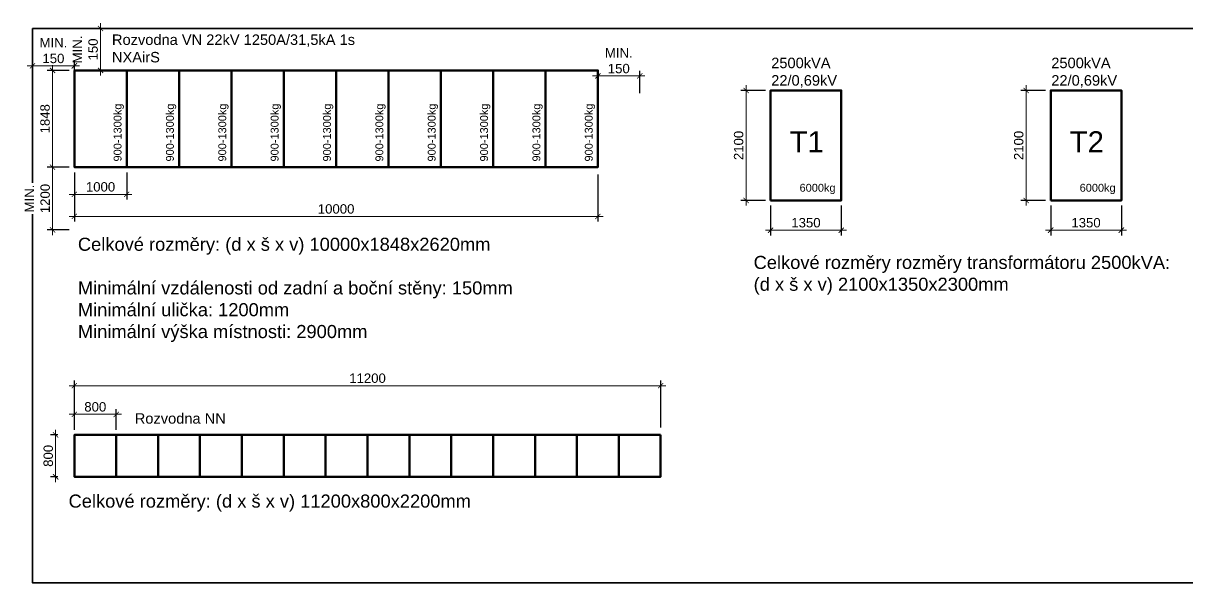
# Model space of a CAD drawing. Header units: millimetres. Extents: x 29247 to 64688, y 20262 to 44025.
# Drawn here: x 29247 to 51472, y 33337 to 44025 of the extents above; entities that cross this region are included whole.
import ezdxf
from ezdxf.enums import TextEntityAlignment as Align

# ---------------------------------------------------------------- set-up
doc = ezdxf.new("R2010")
doc.units = ezdxf.units.MM
for name, color, linetype, lineweight in [('.-KOTY', 7, 'Continuous', 15), ('.-POPIS1', 7, 'Continuous', 18), ('ROZVADĚČ NN', 6, 'Continuous', 50), ('ROZVADĚČ VN', 5, 'Continuous', 50), ('STAVBA', 250, 'Continuous', 35), ('Transformátor', 191, 'Continuous', 50)]:
    doc.layers.add(name, color=color, linetype=linetype, lineweight=lineweight)
doc.styles.add('ARIALCE', font='arial.ttf')
doc.styles.get("Standard").update_dxf_attribs({"font": 'arial.ttf'})
doc.dimstyles.new('1-100', dxfattribs={"dimtxt": 180, "dimasz": 100, "dimexe": 100, "dimexo": 100, "dimgap": 50, "dimtad": 1, "dimdec": 0, "dimrnd": 1, "dimtxsty": 'ARIALCE', "dimblk": 'ARCHTICK', "dimcen": 1, "dimdle": 100, "dimclrd": 256, "dimclrt": 256, "dimadec": 0, "dimazin": 0, "dimtfac": 1, "dimtdec": 0, "dimtix": 1, "dimtmove": 2, "dimatfit": 0, "dimldrblk": 'ARCHTICK', "dimfxl": 800, "dimfxlon": 1, "dimtfill": 1, "dimlwd": -1, "dimarcsym": 0})

# ---------------------------------------------------------------- blocks, each defined once
blk = doc.blocks.new('_ArchTick')
at = {"color": 0, "linetype": 'ByBlock', "const_width": 0.15}
blk.add_lwpolyline([(-0.5, -0.5), (0.5, 0.5)], dxfattribs=at)
blk = doc.blocks.new('*D6')
at = {"layer": '.-KOTY', "color": 0, "lineweight": -2}
for p, q in [((43423, 42741), (42955, 42741)), ((43423, 40641), (42955, 40641))]:
    blk.add_line(p, q, dxfattribs=at)
at = {"layer": '.-KOTY'}
blk.add_line((43055, 42841), (43055, 40541), dxfattribs=at)
at = {"layer": 'DEFPOINTS', "color": 0}
for p in [(43523, 42741), (43055, 40641), (43523, 40641)]:
    blk.add_point(p, dxfattribs=at)
at = {"layer": '.-KOTY', "xscale": 100, "yscale": 100, "zscale": 100}
for p, rotation in [((43055, 42741), 90), ((43055, 40641), 270)]:
    blk.add_blockref('_ArchTick', p, dxfattribs=dict(at, rotation=rotation))
at = {"layer": '.-KOTY', "insert": (42913, 41691), "char_height": 180, "attachment_point": 5, "rotation": 90, "style": 'ARIALCE', "bg_fill": 3, "box_fill_scale": 1.1, "bg_fill_color": 257, "bg_fill_transparency": 0}
blk.add_mtext('2100', dxfattribs=at)
blk = doc.blocks.new('*D7')
at = {"layer": '.-KOTY', "color": 0, "lineweight": -2}
for p, q in [((43523, 40541), (43523, 39972)), ((44873, 40541), (44873, 39972))]:
    blk.add_line(p, q, dxfattribs=at)
at = {"layer": '.-KOTY'}
blk.add_line((43423, 40072), (44973, 40072), dxfattribs=at)
at = {"layer": 'DEFPOINTS', "color": 0}
for p in [(43523, 40641), (44873, 40641), (44873, 40072)]:
    blk.add_point(p, dxfattribs=at)
at = {"layer": '.-KOTY', "xscale": 100, "yscale": 100, "zscale": 100, "rotation": 180}
blk.add_blockref('_ArchTick', (43523, 40072), dxfattribs=at)
at = {"layer": '.-KOTY', "xscale": 100, "yscale": 100, "zscale": 100}
blk.add_blockref('_ArchTick', (44873, 40072), dxfattribs=at)
at = {"layer": '.-KOTY', "insert": (44198, 40214), "char_height": 180, "attachment_point": 5, "style": 'ARIALCE', "bg_fill": 3, "box_fill_scale": 1.1, "bg_fill_color": 257, "bg_fill_transparency": 0}
blk.add_mtext('1350', dxfattribs=at)
blk = doc.blocks.new('*D8')
at = {"layer": '.-KOTY', "color": 0, "lineweight": -2}
for p, q in [((30223, 41135), (30223, 40235)), ((40223, 41135), (40223, 40235))]:
    blk.add_line(p, q, dxfattribs=at)
at = {"layer": '.-KOTY'}
blk.add_line((30123, 40335), (40323, 40335), dxfattribs=at)
at = {"layer": 'DEFPOINTS', "color": 0}
for p in [(30223, 41277), (40223, 41277), (40223, 40335)]:
    blk.add_point(p, dxfattribs=at)
at = {"layer": '.-KOTY', "xscale": 100, "yscale": 100, "zscale": 100, "rotation": 180}
blk.add_blockref('_ArchTick', (30223, 40335), dxfattribs=at)
at = {"layer": '.-KOTY', "xscale": 100, "yscale": 100, "zscale": 100}
blk.add_blockref('_ArchTick', (40223, 40335), dxfattribs=at)
at = {"layer": '.-KOTY', "insert": (35223, 40477), "char_height": 180, "attachment_point": 5, "style": 'ARIALCE', "bg_fill": 3, "box_fill_scale": 1.1, "bg_fill_color": 257, "bg_fill_transparency": 0}
blk.add_mtext('10000', dxfattribs=at)
blk = doc.blocks.new('*D9')
at = {"layer": '.-KOTY', "color": 0, "lineweight": -2}
for p, q in [((30223, 41177), (30223, 40657)), ((31223, 41177), (31223, 40657))]:
    blk.add_line(p, q, dxfattribs=at)
at = {"layer": '.-KOTY'}
blk.add_line((30123, 40757), (31323, 40757), dxfattribs=at)
at = {"layer": 'DEFPOINTS', "color": 0}
for p in [(30223, 41277), (31223, 41277), (31223, 40757)]:
    blk.add_point(p, dxfattribs=at)
at = {"layer": '.-KOTY', "xscale": 100, "yscale": 100, "zscale": 100, "rotation": 180}
blk.add_blockref('_ArchTick', (30223, 40757), dxfattribs=at)
at = {"layer": '.-KOTY', "xscale": 100, "yscale": 100, "zscale": 100}
blk.add_blockref('_ArchTick', (31223, 40757), dxfattribs=at)
at = {"layer": '.-KOTY', "insert": (30723, 40899), "char_height": 180, "attachment_point": 5, "style": 'ARIALCE', "bg_fill": 3, "box_fill_scale": 1.1, "bg_fill_color": 257, "bg_fill_transparency": 0}
blk.add_mtext('1000', dxfattribs=at)
blk = doc.blocks.new('*D10')
at = {"layer": '.-KOTY', "color": 0, "lineweight": -2}
for p, q in [((30123, 43125), (29706, 43125)), ((30123, 41277), (29706, 41277))]:
    blk.add_line(p, q, dxfattribs=at)
at = {"layer": '.-KOTY'}
blk.add_line((29806, 43225), (29806, 41177), dxfattribs=at)
at = {"layer": 'DEFPOINTS', "color": 0}
for p in [(30223, 43125), (29806, 41277), (30223, 41277)]:
    blk.add_point(p, dxfattribs=at)
at = {"layer": '.-KOTY', "xscale": 100, "yscale": 100, "zscale": 100}
for p, rotation in [((29806, 43125), 90), ((29806, 41277), 270)]:
    blk.add_blockref('_ArchTick', p, dxfattribs=dict(at, rotation=rotation))
at = {"layer": '.-KOTY', "insert": (29664, 42201), "char_height": 180, "attachment_point": 5, "rotation": 90, "style": 'ARIALCE', "bg_fill": 3, "box_fill_scale": 1.1, "bg_fill_color": 257, "bg_fill_transparency": 0}
blk.add_mtext('1848', dxfattribs=at)
blk = doc.blocks.new('*D11')
at = {"layer": '.-KOTY'}
blk.add_line((29866, 35261), (29866, 36261), dxfattribs=at)
at = {"layer": '.-KOTY', "color": 0, "lineweight": -2}
for p, q in [((29905, 36161), (29766, 36161)), ((29905, 35361), (29766, 35361))]:
    blk.add_line(p, q, dxfattribs=at)
at = {"layer": 'DEFPOINTS', "color": 0}
for p in [(29866, 36161), (30005, 36161), (30005, 35361)]:
    blk.add_point(p, dxfattribs=at)
at = {"layer": '.-KOTY', "xscale": 100, "yscale": 100, "zscale": 100}
for p, rotation in [((29866, 36161), 90), ((29866, 35361), 270)]:
    blk.add_blockref('_ArchTick', p, dxfattribs=dict(at, rotation=rotation))
at = {"layer": '.-KOTY', "insert": (29725, 35761), "char_height": 180, "attachment_point": 5, "rotation": 90, "style": 'ARIALCE', "bg_fill": 3, "box_fill_scale": 1.1, "bg_fill_color": 257, "bg_fill_transparency": 0}
blk.add_mtext('800', dxfattribs=at)
blk = doc.blocks.new('*D12')
at = {"layer": '.-KOTY'}
blk.add_line((30123, 36554), (31123, 36554), dxfattribs=at)
at = {"layer": '.-KOTY', "color": 0, "lineweight": -2}
for p, q in [((30223, 36261), (30223, 36654)), ((31023, 36261), (31023, 36654))]:
    blk.add_line(p, q, dxfattribs=at)
at = {"layer": 'DEFPOINTS', "color": 0}
for p in [(31023, 36554), (30223, 36161), (31023, 36161)]:
    blk.add_point(p, dxfattribs=at)
at = {"layer": '.-KOTY', "xscale": 100, "yscale": 100, "zscale": 100, "rotation": 180}
blk.add_blockref('_ArchTick', (30223, 36554), dxfattribs=at)
at = {"layer": '.-KOTY', "xscale": 100, "yscale": 100, "zscale": 100}
blk.add_blockref('_ArchTick', (31023, 36554), dxfattribs=at)
at = {"layer": '.-KOTY', "insert": (30623, 36696), "char_height": 180, "attachment_point": 5, "style": 'ARIALCE', "bg_fill": 3, "box_fill_scale": 1.1, "bg_fill_color": 257, "bg_fill_transparency": 0}
blk.add_mtext('800', dxfattribs=at)
blk = doc.blocks.new('*D13')
at = {"layer": '.-KOTY', "color": 0, "lineweight": -2}
for p, q in [((30223, 36301), (30223, 37201)), ((41423, 36301), (41423, 37201))]:
    blk.add_line(p, q, dxfattribs=at)
at = {"layer": '.-KOTY'}
blk.add_line((30123, 37101), (41523, 37101), dxfattribs=at)
at = {"layer": 'DEFPOINTS', "color": 0}
for p in [(41423, 37101), (30223, 36161), (41423, 36161)]:
    blk.add_point(p, dxfattribs=at)
at = {"layer": '.-KOTY', "xscale": 100, "yscale": 100, "zscale": 100, "rotation": 180}
blk.add_blockref('_ArchTick', (30223, 37101), dxfattribs=at)
at = {"layer": '.-KOTY', "xscale": 100, "yscale": 100, "zscale": 100}
blk.add_blockref('_ArchTick', (41423, 37101), dxfattribs=at)
at = {"layer": '.-KOTY', "insert": (35823, 37243), "char_height": 180, "attachment_point": 5, "style": 'ARIALCE', "bg_fill": 3, "box_fill_scale": 1.1, "bg_fill_color": 257, "bg_fill_transparency": 0}
blk.add_mtext('11200', dxfattribs=at)
blk = doc.blocks.new('*D14')
at = {"layer": '.-KOTY', "color": 0, "lineweight": -2}
for p, q in [((48773, 42741), (48305, 42741)), ((48773, 40641), (48305, 40641))]:
    blk.add_line(p, q, dxfattribs=at)
at = {"layer": '.-KOTY'}
blk.add_line((48405, 42841), (48405, 40541), dxfattribs=at)
at = {"layer": 'DEFPOINTS', "color": 0}
for p in [(48873, 42741), (48405, 40641), (48873, 40641)]:
    blk.add_point(p, dxfattribs=at)
at = {"layer": '.-KOTY', "xscale": 100, "yscale": 100, "zscale": 100}
for p, rotation in [((48405, 42741), 90), ((48405, 40641), 270)]:
    blk.add_blockref('_ArchTick', p, dxfattribs=dict(at, rotation=rotation))
at = {"layer": '.-KOTY', "insert": (48263, 41691), "char_height": 180, "attachment_point": 5, "rotation": 90, "style": 'ARIALCE', "bg_fill": 3, "box_fill_scale": 1.1, "bg_fill_color": 257, "bg_fill_transparency": 0}
blk.add_mtext('2100', dxfattribs=at)
blk = doc.blocks.new('*D15')
at = {"layer": '.-KOTY', "color": 0, "lineweight": -2}
for p, q in [((48873, 40541), (48873, 39972)), ((50223, 40541), (50223, 39972))]:
    blk.add_line(p, q, dxfattribs=at)
at = {"layer": '.-KOTY'}
blk.add_line((48773, 40072), (50323, 40072), dxfattribs=at)
at = {"layer": 'DEFPOINTS', "color": 0}
for p in [(48873, 40641), (50223, 40641), (50223, 40072)]:
    blk.add_point(p, dxfattribs=at)
at = {"layer": '.-KOTY', "xscale": 100, "yscale": 100, "zscale": 100, "rotation": 180}
blk.add_blockref('_ArchTick', (48873, 40072), dxfattribs=at)
at = {"layer": '.-KOTY', "xscale": 100, "yscale": 100, "zscale": 100}
blk.add_blockref('_ArchTick', (50223, 40072), dxfattribs=at)
at = {"layer": '.-KOTY', "insert": (49548, 40214), "char_height": 180, "attachment_point": 5, "style": 'ARIALCE', "bg_fill": 3, "box_fill_scale": 1.1, "bg_fill_color": 257, "bg_fill_transparency": 0}
blk.add_mtext('1350', dxfattribs=at)
blk = doc.blocks.new('*D20')
at = {"layer": '.-KOTY'}
blk.add_line((30723, 43025), (30723, 44025), dxfattribs=at)
at = {"layer": '.-KOTY', "color": 0, "lineweight": -2}
for p, q in [((30323, 43925), (30823, 43925)), ((30323, 43125), (30823, 43125))]:
    blk.add_line(p, q, dxfattribs=at)
at = {"layer": 'DEFPOINTS', "color": 0}
for p in [(30223, 43925), (30723, 43925), (30223, 43125)]:
    blk.add_point(p, dxfattribs=at)
at = {"layer": '.-KOTY', "xscale": 100, "yscale": 100, "zscale": 100}
for p, rotation in [((30723, 43925), 90), ((30723, 43125), 270)]:
    blk.add_blockref('_ArchTick', p, dxfattribs=dict(at, rotation=rotation))
at = {"layer": '.-KOTY', "insert": (30432, 43525), "char_height": 180, "attachment_point": 5, "rotation": 90, "style": 'ARIALCE', "bg_fill": 3, "box_fill_scale": 1.1, "bg_fill_color": 257, "bg_fill_transparency": 0}
blk.add_mtext('MIN.\\P150', dxfattribs=at)
blk = doc.blocks.new('*D21')
at = {"layer": '.-KOTY'}
blk.add_line((29806, 41377), (29806, 39977), dxfattribs=at)
at = {"layer": '.-KOTY', "color": 0, "lineweight": -2}
for p, q in [((30123, 41277), (29706, 41277)), ((30123, 40077), (29706, 40077))]:
    blk.add_line(p, q, dxfattribs=at)
at = {"layer": 'DEFPOINTS', "color": 0}
for p in [(30223, 41277), (29806, 40077), (30223, 40077)]:
    blk.add_point(p, dxfattribs=at)
at = {"layer": '.-KOTY', "xscale": 100, "yscale": 100, "zscale": 100}
for p, rotation in [((29806, 41277), 90), ((29806, 40077), 270)]:
    blk.add_blockref('_ArchTick', p, dxfattribs=dict(at, rotation=rotation))
at = {"layer": '.-KOTY', "insert": (29516, 40677), "char_height": 180, "attachment_point": 5, "rotation": 90, "style": 'ARIALCE', "bg_fill": 3, "box_fill_scale": 1.1, "bg_fill_color": 257, "bg_fill_transparency": 0}
blk.add_mtext('MIN.\\P1200', dxfattribs=at)
blk = doc.blocks.new('*D22')
at = {"layer": '.-KOTY'}
blk.add_line((30323, 43212), (29323, 43212), dxfattribs=at)
at = {"layer": '.-KOTY', "color": 0, "lineweight": -2}
for p, q in [((29423, 42687), (29423, 43312)), ((30223, 42687), (30223, 43312))]:
    blk.add_line(p, q, dxfattribs=at)
at = {"layer": 'DEFPOINTS', "color": 0}
for p in [(29423, 43212), (29423, 42587), (30223, 42587)]:
    blk.add_point(p, dxfattribs=at)
at = {"layer": '.-KOTY', "xscale": 100, "yscale": 100, "zscale": 100, "rotation": 180}
blk.add_blockref('_ArchTick', (29423, 43212), dxfattribs=at)
at = {"layer": '.-KOTY', "xscale": 100, "yscale": 100, "zscale": 100}
blk.add_blockref('_ArchTick', (30223, 43212), dxfattribs=at)
at = {"layer": '.-KOTY', "insert": (29823, 43502), "char_height": 180, "attachment_point": 5, "style": 'ARIALCE', "bg_fill": 3, "box_fill_scale": 1.1, "bg_fill_color": 257, "bg_fill_transparency": 0}
blk.add_mtext('MIN.\\P150', dxfattribs=at)
blk = doc.blocks.new('*D23')
at = {"layer": '.-KOTY', "color": 0, "lineweight": -2}
for p, q in [((40223, 42687), (40223, 43119)), ((41023, 42687), (41023, 43119))]:
    blk.add_line(p, q, dxfattribs=at)
at = {"layer": '.-KOTY'}
blk.add_line((41123, 43019), (40123, 43019), dxfattribs=at)
at = {"layer": 'DEFPOINTS', "color": 0}
for p in [(40223, 43019), (40223, 42587), (41023, 42587)]:
    blk.add_point(p, dxfattribs=at)
at = {"layer": '.-KOTY', "xscale": 100, "yscale": 100, "zscale": 100, "rotation": 180}
blk.add_blockref('_ArchTick', (40223, 43019), dxfattribs=at)
at = {"layer": '.-KOTY', "xscale": 100, "yscale": 100, "zscale": 100}
blk.add_blockref('_ArchTick', (41023, 43019), dxfattribs=at)
at = {"layer": '.-KOTY', "insert": (40623, 43309), "char_height": 180, "attachment_point": 5, "style": 'ARIALCE', "bg_fill": 3, "box_fill_scale": 1.1, "bg_fill_color": 257, "bg_fill_transparency": 0}
blk.add_mtext('MIN.\\P150', dxfattribs=at)

msp = doc.modelspace()

# ---------------------------------------------------------------- linework, layer by layer
at = {"layer": 'ROZVADĚČ NN'}
for points in [[(31022.7, 36160.6), (31022.7, 35360.6), (30222.7, 35360.6), (30222.7, 36160.6)], [(31822.7, 36160.6), (31822.7, 35360.6), (31022.7, 35360.6), (31022.7, 36160.6)], [(32622.7, 36160.6), (32622.7, 35360.6), (31822.7, 35360.6), (31822.7, 36160.6)], [(33422.7, 36160.6), (33422.7, 35360.6), (32622.7, 35360.6), (32622.7, 36160.6)], [(35022.7, 36160.6), (35022.7, 35360.6), (34222.7, 35360.6), (34222.7, 36160.6)], [(35822.7, 36160.6), (35822.7, 35360.6), (35022.7, 35360.6), (35022.7, 36160.6)], [(36622.7, 36160.6), (36622.7, 35360.6), (35822.7, 35360.6), (35822.7, 36160.6)], [(37422.7, 36160.6), (37422.7, 35360.6), (36622.7, 35360.6), (36622.7, 36160.6)], [(38222.7, 36160.6), (38222.7, 35360.6), (37422.7, 35360.6), (37422.7, 36160.6)], [(39022.7, 36160.6), (39022.7, 35360.6), (38222.7, 35360.6), (38222.7, 36160.6)], [(39822.7, 36160.6), (39822.7, 35360.6), (39022.7, 35360.6), (39022.7, 36160.6)], [(40622.7, 36161.4), (40622.7, 35361.4), (39822.7, 35361.4), (39822.7, 36161.4)], [(41422.7, 36160.6), (41422.7, 35360.6), (40622.7, 35360.6), (40622.7, 36160.6)]]:
    msp.add_lwpolyline(points, close=True, dxfattribs=at)
at = {"layer": 'ROZVADĚČ VN'}
msp.add_lwpolyline([(30222.7, 43125.4), (31222.7, 43125.4), (31222.7, 41277.4), (30222.7, 41277.4)], close=True, dxfattribs=at)
at = {"layer": 'Transformátor'}
for points in [[(43523.2, 40641.3), (43523.2, 42741.3), (44873.2, 42741.3), (44873.2, 40641.3)], [(48873.2, 40641.3), (48873.2, 42741.3), (50223.2, 42741.3), (50223.2, 40641.3)]]:
    msp.add_lwpolyline(points, close=True, dxfattribs=at)

# ---------------------------------------------------------------- texts
at = {"layer": '.-POPIS1', "attachment_point": 1}
for s, insert, char_height, width in [('{\\fArial|b0|i0|c0|p34;Rozvodna VN 22kV 1250A/31,5kA 1s\\PNXAirS}', (30941.4, 43811.4), 200, 4765.883), ('Celkové rozměry rozměry transformátoru 2500kVA:\\P(d x š x v) 2100x1350x2300mm', (43198.5, 39581.3), 250, 9137.919), ('Celkové rozměry: (d x š x v) 11200x800x2200mm', (30112.8, 35021.6), 250, 9137.919)]:
    msp.add_mtext(s, dxfattribs=dict(at, insert=insert, char_height=char_height, width=width))
at = {"layer": '.-POPIS1', "ltscale": 15, "attachment_point": 1}
for s, insert, char_height in [('2500kVA\\P22/0,69kV', (43534.7, 43367.5), 200), ('2500kVA\\P22/0,69kV', (48884.7, 43367.5), 200), ('6000kg', (44076.4, 40957.5), 150), ('6000kg', (49426.4, 40957.5), 150)]:
    msp.add_mtext_dynamic_manual_height_columns(s, width=1105.316, gutter_width=8.75, heights=[0], dxfattribs=dict(at, insert=insert, char_height=char_height))
at = {"layer": '.-POPIS1', "ltscale": 15, "char_height": 150, "attachment_point": 1, "rotation": 90}
for insert in [(30974, 41384.5), (31974, 41384.5), (32974, 41384.5), (33974, 41384.5), (34974, 41384.5), (35974, 41384.5), (36974, 41384.5), (37974, 41384.5), (38974, 41384.5)]:
    msp.add_mtext_dynamic_manual_height_columns('900-1300kg', width=1105.316, gutter_width=8.75, heights=[0], dxfattribs=dict(at, insert=insert))
at = {"layer": 'Transformátor', "ltscale": 15}
for s, p in [('T1', (44214.2, 41562.1)), ('T2', (49564.2, 41562.1))]:
    msp.add_text(s, height=400, dxfattribs=at).set_placement(p, align=Align.CENTER)

# ---------------------------------------------------------------- dimensions: what is measured, and where the dimension line sits
at = {"layer": '.-KOTY'}
dim = msp.add_linear_dim(base=(29866.4, 36160.6), p1=(30005.1, 35360.6), p2=(30005.1, 36160.6), angle=90, dimstyle='1-100', dxfattribs=at)
dim.commit()
dim.dimension.update_dxf_attribs({"geometry": '*D11', "text_midpoint": (29724.5, 35760.6)})

# ---------------------------------------------------------------- next in the draw order: dimensions: what is measured, and where the dimension line sits
for base, p1, p2, picture, middle in [((43054.9, 40641.3), (43523.2, 42741.3), (43523.2, 40641.3), '*D6', (42913, 41691.3)), ((48404.9, 40641.3), (48873.2, 42741.3), (48873.2, 40641.3), '*D14', (48263, 41691.3))]:
    dim = msp.add_linear_dim(base=base, p1=p1, p2=p2, angle=90, dimstyle='1-100', dxfattribs=at)
    dim.commit()
    dim.dimension.update_dxf_attribs({"geometry": picture, "text_midpoint": middle})
for base, p1, p2, picture, middle in [((40222.7, 40335.2), (30222.7, 41277.4), (40222.7, 41277.4), '*D8', (35222.7, 40477.1)), ((31022.7, 36554.2), (30222.7, 36160.6), (31022.7, 36160.6), '*D12', (30622.7, 36696.1))]:
    dim = msp.add_linear_dim(base=base, p1=p1, p2=p2, dimstyle='1-100', dxfattribs=at)
    dim.commit()
    dim.dimension.update_dxf_attribs({"geometry": picture, "text_midpoint": middle})

# ---------------------------------------------------------------- next in the draw order: linework, layer by layer
at = {"layer": 'ROZVADĚČ VN'}
for points in [[(32222.7, 43125.4), (33222.7, 43125.4), (33222.7, 41277.4), (32222.7, 41277.4)], [(33222.7, 43125.4), (34222.7, 43125.4), (34222.7, 41277.4), (33222.7, 41277.4)], [(34222.7, 43125.4), (35222.7, 43125.4), (35222.7, 41277.4), (34222.7, 41277.4)], [(35222.7, 43125.4), (36222.7, 43125.4), (36222.7, 41277.4), (35222.7, 41277.4)], [(36222.7, 43125.4), (37222.7, 43125.4), (37222.7, 41277.4), (36222.7, 41277.4)], [(37222.7, 43125.4), (38222.7, 43125.4), (38222.7, 41277.4), (37222.7, 41277.4)], [(38222.7, 43125.4), (39222.7, 43125.4), (39222.7, 41277.4), (38222.7, 41277.4)]]:
    msp.add_lwpolyline(points, close=True, dxfattribs=at)

# ---------------------------------------------------------------- next in the draw order: dimensions: what is measured, and where the dimension line sits
at = {"layer": '.-KOTY'}
for base, p1, p2, picture, middle in [((31222.7, 40757), (30222.7, 41277.4), (31222.7, 41277.4), '*D9', (30722.7, 40898.9)), ((44873.2, 40072.3), (43523.2, 40641.3), (44873.2, 40641.3), '*D7', (44198.2, 40214.3)), ((50223.2, 40072.3), (48873.2, 40641.3), (50223.2, 40641.3), '*D15', (49548.2, 40214.3)), ((41422.7, 37100.9), (30222.7, 36160.6), (41422.7, 36160.6), '*D13', (35822.7, 37242.8))]:
    dim = msp.add_linear_dim(base=base, p1=p1, p2=p2, dimstyle='1-100', dxfattribs=at)
    dim.commit()
    dim.dimension.update_dxf_attribs({"geometry": picture, "text_midpoint": middle})

# ---------------------------------------------------------------- next in the draw order: linework, layer by layer
at = {"layer": 'ROZVADĚČ NN'}
msp.add_lwpolyline([(34222.7, 36160.6), (34222.7, 35360.6), (33422.7, 35360.6), (33422.7, 36160.6)], close=True, dxfattribs=at)
at = {"layer": 'ROZVADĚČ VN'}
msp.add_lwpolyline([(31222.7, 43125.4), (32222.7, 43125.4), (32222.7, 41277.4), (31222.7, 41277.4)], close=True, dxfattribs=at)

# ---------------------------------------------------------------- next in the draw order: texts
at = {"layer": '.-POPIS1', "insert": (31377, 36575.6), "char_height": 200, "width": 4503.544, "attachment_point": 1}
msp.add_mtext('{\\fArial|b0|i0|c0|p34;Rozvodna NN}', dxfattribs=at)

# ---------------------------------------------------------------- next in the draw order: dimensions: what is measured, and where the dimension line sits
at = {"layer": '.-KOTY'}
dim = msp.add_linear_dim(base=(29806, 41277.4), p1=(30222.7, 43125.4), p2=(30222.7, 41277.4), angle=90, dimstyle='1-100', dxfattribs=at)
dim.commit()
dim.dimension.update_dxf_attribs({"geometry": '*D10', "text_midpoint": (29664.1, 42201.4)})

# ---------------------------------------------------------------- next in the draw order: linework, layer by layer
at = {"layer": 'STAVBA'}
msp.add_lwpolyline([(29422.7, 43925.4), (62051.1, 43925.4), (62051.1, 33336.7), (29422.7, 33336.7)], close=True, dxfattribs=at)

# ---------------------------------------------------------------- next in the draw order: dimensions: what is measured, and where the dimension line sits
at = {"layer": '.-KOTY'}
for base, p1, p2, text, picture, middle in [((30722.7, 43925.4), (30222.7, 43125.4), (30222.7, 43925.4), 'MIN.\\P150', '*D20', (30432.3, 43525.4)), ((29806, 40077.4), (30222.7, 41277.4), (30222.7, 40077.4), 'MIN.\\P<>', '*D21', (29515.7, 40677.4))]:
    dim = msp.add_linear_dim(base=base, p1=p1, p2=p2, angle=90, text=text, dimstyle='1-100', override={"dimtxsty": 'ARIALCE'}, dxfattribs=at)
    dim.commit()
    dim.dimension.update_dxf_attribs({"geometry": picture, "text_midpoint": middle})
dim = msp.add_linear_dim(base=(40222.7, 43018.6), p1=(41022.7, 42587.4), p2=(40222.7, 42587.4), text='MIN.\\P150', dimstyle='1-100', override={"dimtxsty": 'ARIALCE'}, dxfattribs=at)
dim.commit()
dim.dimension.update_dxf_attribs({"geometry": '*D23', "text_midpoint": (40622.7, 43308.9)})

# ---------------------------------------------------------------- next in the draw order: linework, layer by layer
at = {"layer": 'ROZVADĚČ VN'}
msp.add_lwpolyline([(39222.7, 43125.4), (40222.7, 43125.4), (40222.7, 41277.4), (39222.7, 41277.4)], close=True, dxfattribs=at)

# ---------------------------------------------------------------- next in the draw order: texts
at = {"layer": '.-POPIS1', "ltscale": 15, "insert": (39974, 41384.5), "char_height": 150, "attachment_point": 1, "rotation": 90}
msp.add_mtext_dynamic_manual_height_columns('900-1300kg', width=1105.316, gutter_width=8.75, heights=[0], dxfattribs=at)
at = {"layer": '.-POPIS1', "insert": (30290.8, 39928.1), "char_height": 250, "width": 9137.919, "attachment_point": 1}
msp.add_mtext('Celkové rozměry: (d x š x v) 10000x1848x2620mm\\P\\PMinimální vzdálenosti od zadní a boční stěny: 150mm\\PMinimální ulička: 1200mm\\PMinimální výška místnosti: 2900mm', dxfattribs=at)

# ---------------------------------------------------------------- next in the draw order: dimensions: what is measured, and where the dimension line sits
at = {"layer": '.-KOTY'}
dim = msp.add_linear_dim(base=(29422.7, 43212.1), p1=(30222.7, 42587.4), p2=(29422.7, 42587.4), text='MIN.\\P150', dimstyle='1-100', override={"dimtxsty": 'ARIALCE'}, dxfattribs=at)
dim.commit()
dim.dimension.update_dxf_attribs({"geometry": '*D22', "text_midpoint": (29822.7, 43502.4)})

doc.saveas('drawing.dxf')
